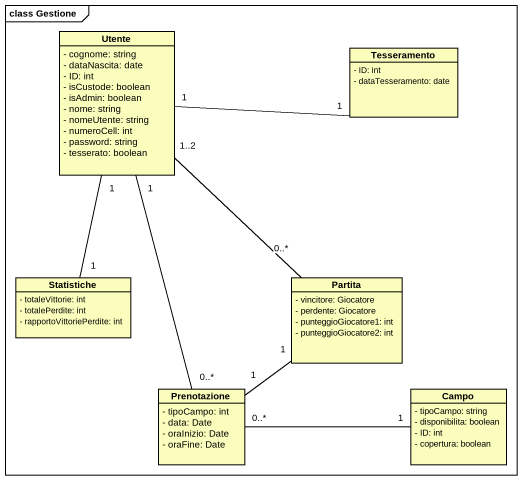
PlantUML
@startuml
mainframe class Gestione
hide circle
hide empty members
skinparam classAttributeIconSize 0
class Utente #FBFDBC {
  - cognome: string
  - dataNascita: date
  - ID: int
  - isCustode: boolean
  - isAdmin: boolean
  - nome: string
  - nomeUtente: string
  - numeroCell: int
  - password: string
  - tesserato: boolean
}
class Tesseramento #FBFDBC {
  - ID: int
  - dataTesseramento: date
}
class Statistiche #FBFDBC {
  - totaleVittorie: int
  - totalePerdite: int
  - rapportoVittoriePerdite: int
}
class Partita #FBFDBC {
  - vincitore: Giocatore
  - perdente: Giocatore
  - punteggioGiocatore1: int
  - punteggioGiocatore2: int
}
class Prenotazione #FBFDBC {
  - tipoCampo: int
  - data: Date
  - oraInizio: Date
  - oraFine: Date
}
class Campo #FBFDBC {
  - tipoCampo: string
  - disponibilita: boolean
  - ID: int
  - copertura: boolean
}
Utente "1" -right- "1" Tesseramento
Utente "1" -- "1" Statistiche
Partita "0..*" -up- "1..2" Utente
Partita "1" -- "1" Prenotazione
Prenotazione "0..*" -up- "1" Utente
Campo "1" -left- "0..*" Prenotazione
@enduml
